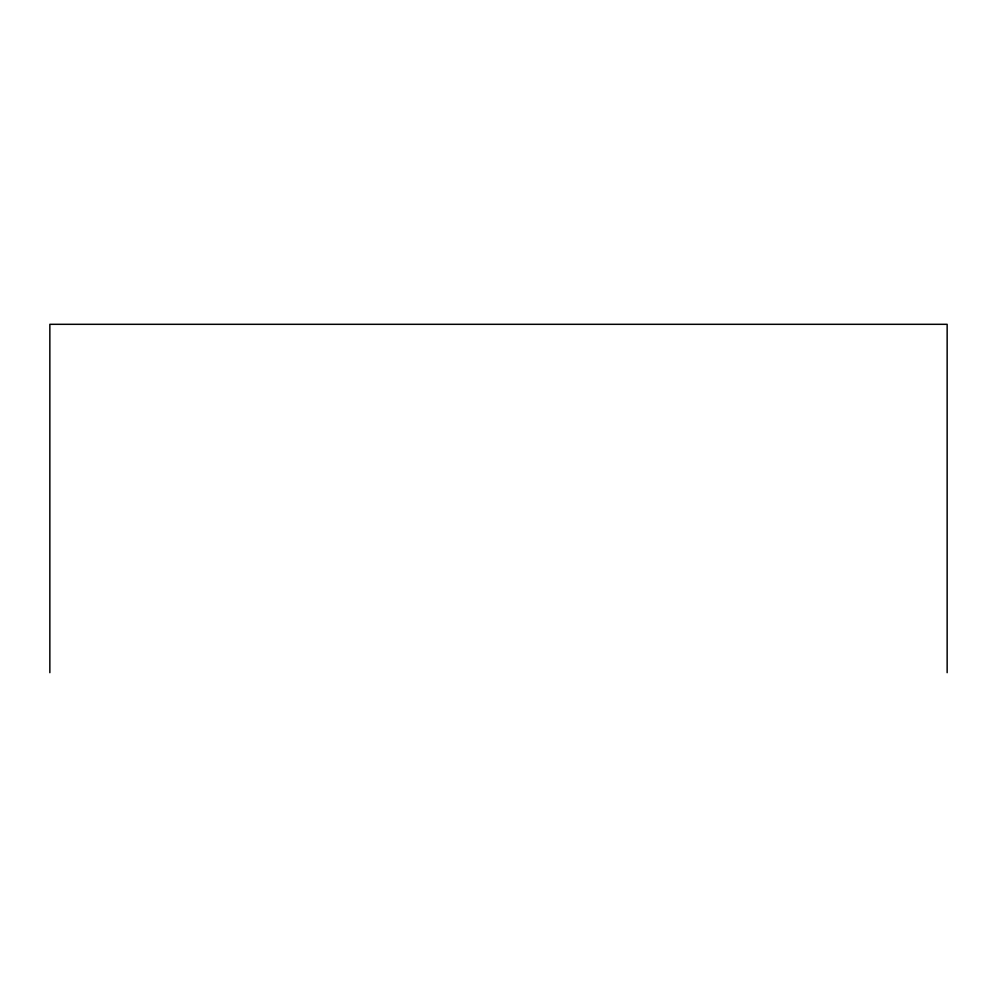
<?xml version="1.0" encoding="UTF-8"?>
<svg xmlns="http://www.w3.org/2000/svg" width="997" height="997" viewBox="0 0 997 997"><rect width="100%" height="100%" fill="white"/><g stroke="black" fill="none" stroke-linecap="round" stroke-linejoin="round"><path stroke-width="1.5" d="M947.15 672.688L947.15 324.312L49.85 324.312L49.85 672.688"/></g></svg>
